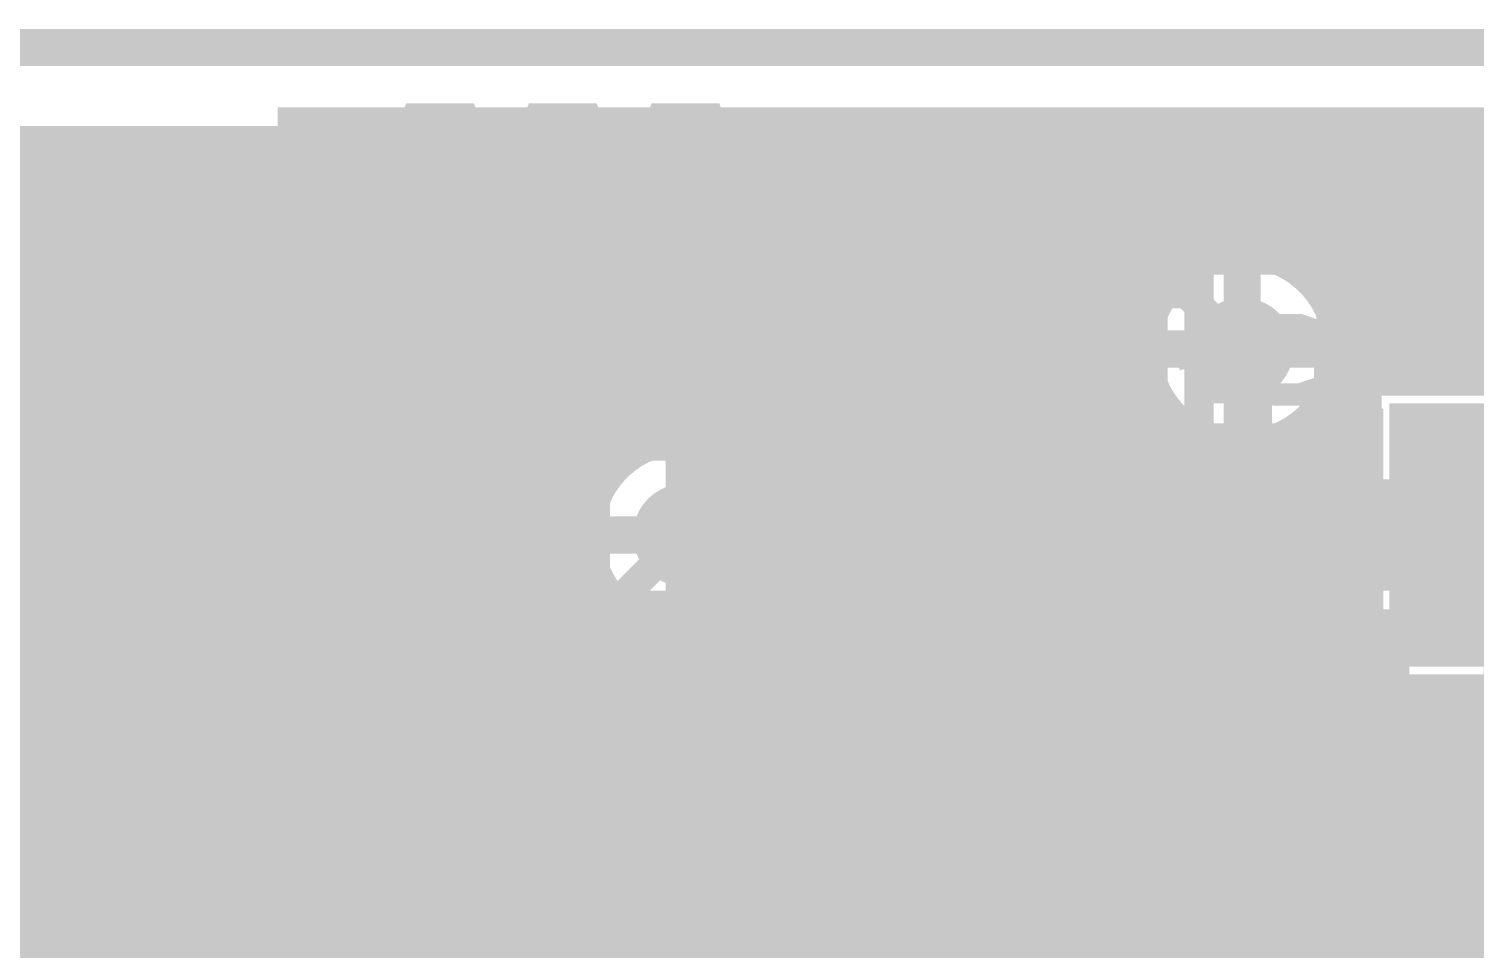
# Model space of a CAD drawing. Extents: x -7 to 100, y -42 to 30.
# Drawn here: x 65.37 to 75.25, y 23.84 to 30.13 of the extents above; entities that cross this region are included whole.
import ezdxf

# ---------------------------------------------------------------- set-up
doc = ezdxf.new("R2010")
doc.units = 0
doc.header["$MEASUREMENT"] = 0
doc.layers.get('0').update_dxf_attribs({"linetype": 'CONTINUOUS'})
for name, color, linetype in [('22-315-0_BOT', 7, 'CONTINUOUS'), ('22-315-0_DRD', 7, 'CONTINUOUS'), ('22-315-0_GND', 6, 'CONTINUOUS'), ('22-315-0_IN1', 4, 'CONTINUOUS'), ('22-315-0_SMB', 3, 'CONTINUOUS'), ('22-315-0_SMT', 5, 'CONTINUOUS'), ('22-315-0_SPB', 10, 'CONTINUOUS'), ('22-315-0_SPT', 14, 'CONTINUOUS'), ('22-315-0_SSB', 9, 'CONTINUOUS'), ('22-315-0_SST', 12, 'CONTINUOUS'), ('22-315-0_TOP', 11, 'CONTINUOUS'), ('THRUHOLE_TAP', 15, 'CONTINUOUS')]:
    doc.layers.add(name, color=color, linetype=linetype)

# ---------------------------------------------------------------- blocks, each defined once
blk = doc.blocks.new('RECTANGLE_2')
blk.add_solid([(0.63627, 0.51308), (0.63627, -0.51308), (-0.63627, 0.51308), (-0.63627, -0.51308)])
blk = doc.blocks.new('RECTANGLE_8')
blk.add_solid([(0.4826, 0.4064), (0.4826, -0.4064), (-0.4826, 0.4064), (-0.4826, -0.4064)])
blk = doc.blocks.new('SQUARE_21')
blk.add_solid([(0.7493, 0.7493), (0.7493, -0.7493), (-0.7493, 0.7493), (-0.7493, -0.7493)])
blk = doc.blocks.new('ROUND_56')
at = {"const_width": 0.35052}
blk.add_lwpolyline([(-0.17526, 0, 1), (0.17526, 0, 1)], format="xyb", close=True, dxfattribs=at)
blk = doc.blocks.new('ROUND_62')
at = {"const_width": 0.35052}
blk.add_lwpolyline([(-0.17526, 0, 1), (0.17526, 0, 1)], format="xyb", close=True, dxfattribs=at)
blk = doc.blocks.new('ROUND_65')
at = {"const_width": 0.35052}
blk.add_lwpolyline([(-0.17526, 0, 1), (0.17526, 0, 1)], format="xyb", close=True, dxfattribs=at)
blk = doc.blocks.new('SQUARE_71')
blk.add_solid([(0.89916, 0.89916), (0.89916, -0.89916), (-0.89916, 0.89916), (-0.89916, -0.89916)])
blk = doc.blocks.new('ROUND_81')
at = {"const_width": 0.0635}
blk.add_lwpolyline([(-0.03175, 0, 1), (0.03175, 0, 1)], format="xyb", close=True, dxfattribs=at)
blk = doc.blocks.new('RECTANGLE_7')
blk.add_solid([(1.14935, 1.12522), (1.14935, -1.12522), (-1.14935, 1.12522), (-1.14935, -1.12522)])
blk = doc.blocks.new('SQUARE_15')
blk.add_solid([(0.59944, 0.59944), (0.59944, -0.59944), (-0.59944, 0.59944), (-0.59944, -0.59944)])
blk = doc.blocks.new('SQUARE_82')
blk.add_solid([(0.54991, 0.54991), (0.54991, -0.54991), (-0.54991, 0.54991), (-0.54991, -0.54991)])
blk = doc.blocks.new('ROUND_83')
at = {"const_width": 0.10033}
blk.add_lwpolyline([(-0.050164, 0, 1), (0.050164, 0, 1)], format="xyb", close=True, dxfattribs=at)
blk = doc.blocks.new('ROUND_84')
at = {"const_width": 0.50038}
blk.add_lwpolyline([(-0.25019, 0, 1), (0.25019, 0, 1)], format="xyb", close=True, dxfattribs=at)

msp = doc.modelspace()

# ---------------------------------------------------------------- linework, layer by layer
at = {"layer": '22-315-0_BOT', "const_width": 0.254}
for points in [[(67.21602, 29.37002, 0.1074337), (67.07097, 29.46327)], [(67.21602, 29.37002, 0.1074337), (67.07097, 29.46327)], [(71.882, 29.1084, 0.1989133), (71.59463, 28.98937)], [(71.882, 29.1084, 0.1989133), (71.59463, 28.98937)], [(73.08088, 28.2956, 0.1385453), (72.98042, 27.94)], [(72.97928, 27.94, 0.4142136), (73.66, 27.25928)], [(73.66, 27.25928, 0.2364624), (74.20519, 27.53238)], [(69.85, 27.35072, 0.4142136), (69.16928, 26.67)], [(69.94652, 27.3431, 0.0356214), (69.85, 27.34998)], [(70.53072, 26.67, 0.0356212), (70.52383, 26.76662)], [(69.16928, 26.67, 0.2279914), (69.42507, 26.1382)], [(70.14718, 26.05786, 0.2872394), (70.53072, 26.67)], [(69.42582, 26.13914, 0.076253), (69.256, 26.02192)], [(70.40118, 25.5778, 0.2084091), (70.14753, 26.0583)], [(69.723, 24.84628, 0.2643031), (70.30783, 25.17864)], [(69.25564, 25.0317, 0.1913822), (69.723, 24.84601)], [(74.1172, 24.8285, 0.1801785), (73.71012, 24.67688)], [(74.1172, 24.8285, 0.1801785), (73.71012, 24.67688)], [(68.199, 24.2824, 0.0235208), (68.16083, 24.2806)], [(68.199, 24.2824, 0.0235208), (68.16083, 24.2806)]]:
    msp.add_lwpolyline(points, format="xyb", dxfattribs=at)
at = {"layer": '22-315-0_BOT'}
for points, const_width in [([(87.9094, 29.464), (67.07124, 29.464)], 0.254), ([(87.9094, 29.4132), (67.16522, 29.4132)], 0.254), ([(67.183, 29.464), (67.183, 29.4005)], 0.254), ([(67.4116, 29.464), (67.4116, 29.17444)], 0.254), ([(67.6402, 29.464), (67.6402, 28.94584)], 0.254), ([(67.8688, 29.464), (67.8688, 28.7528)], 0.254), ([(68.0974, 29.464), (68.0974, 28.7528)], 0.254), ([(68.326, 29.464), (68.326, 28.7528)], 0.254), ([(68.5546, 29.464), (68.5546, 28.7528)], 0.254), ([(68.7832, 29.464), (68.7832, 26.0223)], 0.254), ([(69.0118, 29.464), (69.0118, 26.0223)], 0.254), ([(69.2404, 29.464), (69.2404, 26.96972)], 0.254), ([(69.469, 29.464), (69.469, 27.23388)], 0.254), ([(69.6976, 29.464), (69.6976, 27.33294)], 0.254), ([(69.9262, 29.464), (69.9262, 27.34564)], 0.254), ([(70.1548, 29.464), (70.1548, 27.54884)], 0.254), ([(70.3834, 29.464), (70.3834, 27.77744)], 0.254), ([(70.612, 29.464), (70.612, 28.00604)], 0.254), ([(70.8406, 29.464), (70.8406, 28.23464)], 0.254), ([(71.0692, 29.464), (71.0692, 28.46324)], 0.254), ([(71.2978, 29.464), (71.2978, 28.69184)], 0.254), ([(71.5264, 29.464), (71.5264, 28.92044)], 0.254), ([(71.755, 29.464), (71.755, 29.08808)], 0.254), ([(71.9836, 29.464), (71.9836, 29.1084)], 0.254), ([(72.2122, 29.464), (72.2122, 29.1084)], 0.254), ([(72.4408, 29.464), (72.4408, 29.1084)], 0.254), ([(72.6694, 29.464), (72.6694, 29.1084)], 0.254), ([(72.898, 29.464), (72.898, 29.1084)], 0.254), ([(73.1266, 29.464), (73.1266, 29.1084)], 0.254), ([(73.3552, 29.464), (73.3552, 29.1084)], 0.254), ([(73.5838, 29.464), (73.5838, 29.1084)], 0.254), ([(73.8124, 29.464), (73.8124, 29.1084)], 0.254), ([(74.041, 29.464), (74.041, 29.1084)], 0.254), ([(74.2696, 29.464), (74.2696, 29.1084)], 0.254), ([(74.4982, 29.464), (74.4982, 29.1084)], 0.254), ([(74.7268, 29.464), (74.7268, 29.1084)], 0.254), ([(74.9554, 29.464), (74.9554, 29.1084)], 0.254), ([(75.184, 29.464), (75.184, 29.1084)], 0.254), ([(67.2211, 29.36494), (67.83324, 28.7528)], 0.254), ([(87.9094, 29.1846), (67.40144, 29.1846)], 0.254), ([(67.945, 28.0162), (67.945, 28.067), (66.929, 29.083), (61.976, 29.083), (60.96, 28.067), (60.96, 28.0162)], 0.2032), ([(79.883, 29.1084), (71.882, 29.1084)], 0.254), ([(71.56196, 28.956), (67.63004, 28.956)], 0.254), ([(71.59498, 28.98902), (69.94652, 27.3431)], 0.254), ([(68.7578, 28.7528), (67.83324, 28.7528)], 0.254), ([(68.7578, 28.7528), (68.7578, 27.3304)], 0.254), ([(71.33336, 28.7274), (68.7578, 28.7274)], 0.254), ([(69.85, 26.67), (71.882, 28.702), (79.883, 28.702), (82.042, 26.543), (85.217, 26.543), (86.487, 25.273), (88.9, 25.273), (93.472, 20.701), (93.472, 8.128), (91.059, 5.715), (89.408, 5.715), (88.519, 6.604), (88.519, 6.858)], 0.2032), ([(66.8401, 28.59786), (66.8401, 27.3304)], 0.254), ([(66.8401, 28.59786), (67.1322, 28.30576)], 0.254), ([(66.93916, 28.4988), (66.8401, 28.4988)], 0.254), ([(66.9544, 28.48356), (66.9544, 25.98928)], 0.254), ([(71.10476, 28.4988), (68.7578, 28.4988)], 0.254), ([(67.1322, 28.2702), (66.8401, 28.2702)], 0.254), ([(67.1322, 28.30576), (67.1322, 27.3304)], 0.254), ([(70.87616, 28.2702), (68.7578, 28.2702)], 0.254), ([(72.04964, 28.2956), (70.5231, 26.76652)], 0.254), ([(71.9836, 28.22956), (71.9836, 22.27072)], 0.254), ([(73.06564, 28.2702), (72.02424, 28.2702)], 0.254), ([(73.08088, 28.2956), (72.04964, 28.2956)], 0.254), ([(72.2122, 28.2956), (72.2122, 25.5778)], 0.254), ([(72.4408, 28.2956), (72.4408, 25.5778)], 0.254), ([(72.6694, 28.2956), (72.6694, 25.5778)], 0.254), ([(72.898, 28.2956), (72.898, 25.5778)], 0.254), ([(69.723, 25.527), (68.707, 25.527), (67.31, 24.13), (64.135, 24.13), (64.135, 27.94), (65.9511, 27.94), (66.0273, 28.0162), (65.9511, 27.94), (64.135, 27.94), (64.135, 24.13), (61.087, 24.13), (60.198, 25.019), (57.785, 25.019), (57.531, 25.273), (53.848, 25.273), (53.34, 24.765), (53.34, 24.2062)], 0.381), ([(64.135, 27.94), (65.9511, 27.94), (66.0273, 28.0162)], 0.381), ([(67.1322, 28.0416), (66.8401, 28.0416)], 0.254), ([(70.64756, 28.0416), (68.7578, 28.0416)], 0.254), ([(72.9869, 28.0416), (71.79564, 28.0416)], 0.254), ([(71.755, 28.00096), (71.755, 25.5778)], 0.254), ([(69.088, 27.94), (69.088, 27.305), (68.3768, 26.5938), (67.945, 26.5938)], 0.2032), ([(84.963, 25.781), (82.042, 25.781), (79.883, 27.94), (73.66, 27.94)], 0.2032), ([(67.1322, 27.813), (66.8401, 27.813)], 0.254), ([(70.41896, 27.813), (68.7578, 27.813)], 0.254), ([(71.5264, 27.77236), (71.5264, 25.5778)], 0.254), ([(72.99198, 27.813), (71.56704, 27.813)], 0.254), ([(67.1322, 27.5844), (66.8401, 27.5844)], 0.254), ([(70.19036, 27.5844), (68.7578, 27.5844)], 0.254), ([(71.2978, 27.54376), (71.2978, 25.5778)], 0.254), ([(73.08088, 27.5844), (71.33844, 27.5844)], 0.254), ([(74.4855, 27.5336), (74.20356, 27.5336)], 0.254), ([(74.2696, 27.5336), (74.2696, 24.9428)], 0.254), ([(74.4855, 27.5336), (74.4855, 25.5905)], 0.254), ([(74.4982, 27.5336), (74.4982, 24.9428)], 0.254), ([(73.1266, 27.51836), (73.1266, 25.5778)], 0.254), ([(67.1322, 27.3558), (66.8401, 27.3558)], 0.254), ([(69.96176, 27.3558), (68.7578, 27.3558)], 0.254), ([(73.31202, 27.3558), (71.10984, 27.3558)], 0.254), ([(74.4855, 27.3558), (74.00798, 27.3558)], 0.254), ([(74.041, 27.37612), (74.041, 24.82342)], 0.254), ([(66.8401, 27.3304), (66.8401, 27.2796)], 0.254), ([(66.8401, 27.2796), (66.8401, 25.98928)], 0.254), ([(67.1322, 27.3304), (67.1322, 27.2796)], 0.254), ([(67.1322, 27.2796), (67.1322, 25.8572)], 0.254), ([(68.7578, 27.3304), (68.7578, 27.2796)], 0.254), ([(68.7578, 27.2796), (68.7578, 26.0223)], 0.254), ([(71.0692, 27.31516), (71.0692, 25.5778)], 0.254), ([(73.3552, 27.33294), (73.3552, 25.5778)], 0.254), ([(73.5838, 27.26436), (73.5838, 25.5778)], 0.254), ([(73.8124, 27.27706), (73.8124, 24.74722)], 0.254), ([(67.1322, 27.1272), (66.8401, 27.1272)], 0.254), ([(69.34708, 27.1272), (68.7578, 27.1272)], 0.254), ([(70.8406, 27.08656), (70.8406, 25.5778)], 0.254), ([(74.4855, 27.1272), (70.88124, 27.1272)], 0.254), ([(67.1322, 26.8986), (66.8401, 26.8986)], 0.254), ([(69.20992, 26.8986), (68.7578, 26.8986)], 0.254), ([(70.612, 26.85796), (70.612, 25.5778)], 0.254), ([(74.4855, 26.8986), (70.65264, 26.8986)], 0.254), ([(74.93, 24.2062), (75.692, 24.9682), (75.692, 26.543), (75.565, 26.67)], 0.762), ([(67.1322, 26.67), (66.8401, 26.67)], 0.254), ([(69.16928, 26.67), (68.7578, 26.67)], 0.254), ([(74.4855, 26.67), (70.53072, 26.67)], 0.254), ([(65.2145, 26.5938), (66.0273, 26.5938)], 0.254), ([(66.8401, 26.5938), (66.0273, 26.5938)], 0.254), ([(67.945, 26.5938), (66.0273, 26.5938)], 0.2032), ([(66.0273, 26.5938), (66.04, 26.5811), (66.04, 25.146)], 0.2032), ([(67.1322, 26.5938), (67.945, 26.5938)], 0.254), ([(67.945, 25.8572), (67.945, 26.5938)], 0.254), ([(68.7578, 26.5938), (67.945, 26.5938)], 0.254), ([(67.1322, 26.4414), (66.8401, 26.4414)], 0.254), ([(69.20992, 26.4414), (68.7578, 26.4414)], 0.254), ([(69.2404, 26.36774), (69.2404, 26.0223)], 0.254), ([(74.4855, 26.4414), (70.49008, 26.4414)], 0.254), ([(67.1322, 26.2128), (66.8401, 26.2128)], 0.254), ([(69.34708, 26.2128), (68.7578, 26.2128)], 0.254), ([(74.4855, 26.2128), (70.35292, 26.2128)], 0.254), ([(70.3834, 26.24836), (70.3834, 25.68702)], 0.254), ([(67.00774, 25.98928), (66.8401, 25.98928)], 0.254), ([(67.00774, 25.98928), (67.00774, 24.6253)], 0.254), ([(67.1322, 25.9842), (67.00774, 25.9842)], 0.254), ([(69.25564, 26.0223), (68.7578, 26.0223)], 0.254), ([(74.4855, 25.9842), (70.22592, 25.9842)], 0.254), ([(68.33616, 25.8572), (67.10426, 24.6253)], 0.254), ([(68.33616, 25.8572), (67.1322, 25.8572)], 0.254), ([(67.183, 25.8572), (67.183, 24.70404)], 0.254), ([(67.4116, 25.8572), (67.4116, 24.93264)], 0.254), ([(67.6402, 25.8572), (67.6402, 25.16124)], 0.254), ([(67.8688, 25.8572), (67.8688, 25.38984)], 0.254), ([(68.0974, 25.8572), (68.0974, 25.61844)], 0.254), ([(68.23456, 25.7556), (67.00774, 25.7556)], 0.254), ([(74.4855, 25.7556), (70.36308, 25.7556)], 0.254), ([(71.9328, 25.5778), (70.40118, 25.5778)], 0.254), ([(71.12, 25.5778), (71.12, 24.8412)], 0.254), ([(71.9328, 25.5778), (71.9328, 24.1554)], 0.254), ([(73.7108, 25.5778), (72.0852, 25.5778)], 0.254), ([(72.0852, 25.5778), (72.0852, 24.1554)], 0.254), ([(72.898, 25.5778), (72.898, 24.8412)], 0.254), ([(73.7108, 25.5778), (73.7108, 24.6761)], 0.254), ([(75.0062, 25.5905), (74.4855, 25.5905)], 0.254), ([(74.7268, 25.5905), (74.7268, 24.97328)], 0.254), ([(74.9554, 25.5905), (74.9554, 25.20188)], 0.254), ([(75.0062, 25.5905), (75.0062, 25.25268)], 0.254), ([(68.00596, 25.527), (67.00774, 25.527)], 0.254), ([(72.0852, 25.527), (71.9328, 25.527)], 0.254), ([(75.0062, 25.527), (73.7108, 25.527)], 0.254), ([(72.898, 24.8412), (73.4822, 24.8412), (74.041, 25.4)], 0.2032), ([(67.77736, 25.2984), (67.00774, 25.2984)], 0.254), ([(72.0852, 25.2984), (71.9328, 25.2984)], 0.254), ([(75.0062, 25.2984), (73.7108, 25.2984)], 0.254), ([(70.3072, 25.17902), (70.3072, 24.2824)], 0.254), ([(75.0062, 25.25268), (74.69632, 24.9428)], 0.254), ([(65.07226, 25.146), (66.04, 25.146)], 0.254), ([(66.04, 25.146), (65.913, 25.146)], 0.2032), ([(67.00774, 25.146), (66.04, 25.146)], 0.254), ([(67.54876, 25.0698), (67.00774, 25.0698)], 0.254), ([(70.3072, 25.0698), (70.22592, 25.0698)], 0.254), ([(72.0852, 25.0698), (71.9328, 25.0698)], 0.254), ([(74.82332, 25.0698), (73.7108, 25.0698)], 0.254), ([(68.91274, 25.0317), (68.1609, 24.27986)], 0.254), ([(69.25564, 25.0317), (68.91274, 25.0317)], 0.254), ([(69.0118, 25.0317), (69.0118, 24.2824)], 0.254), ([(69.2404, 25.0317), (69.2404, 24.2824)], 0.254), ([(70.1548, 25.00122), (70.1548, 24.2824)], 0.254), ([(68.7832, 24.90216), (68.7832, 24.2824)], 0.254), ([(69.469, 24.89708), (69.469, 24.2824)], 0.254), ([(69.9262, 24.87676), (69.9262, 24.2824)], 0.254), ([(74.69632, 24.9428), (74.1172, 24.9428)], 0.254), ([(74.1172, 24.9428), (74.1172, 24.8285)], 0.254), ([(67.32016, 24.8412), (67.00774, 24.8412)], 0.254), ([(70.3072, 24.8412), (68.72224, 24.8412)], 0.254), ([(69.6976, 24.84628), (69.6976, 24.2824)], 0.254), ([(70.3072, 24.8412), (71.12, 24.8412)], 0.254), ([(71.9328, 24.8412), (71.12, 24.8412)], 0.254), ([(72.898, 24.8412), (71.12, 24.8412)], 0.2032), ([(72.0852, 24.8412), (71.9328, 24.8412)], 0.254), ([(72.0852, 24.8412), (72.898, 24.8412)], 0.254), ([(73.7108, 24.8412), (72.898, 24.8412)], 0.254), ([(74.1172, 24.8412), (73.7108, 24.8412)], 0.254), ([(68.5546, 24.67356), (68.5546, 24.2824)], 0.254), ([(67.10426, 24.6253), (67.00774, 24.6253)], 0.254), ([(70.3072, 24.6126), (68.49364, 24.6126)], 0.254), ([(72.0852, 24.6126), (71.9328, 24.6126)], 0.254), ([(70.3072, 24.384), (68.26504, 24.384)], 0.254), ([(68.326, 24.44496), (68.326, 24.2824)], 0.254), ([(72.0852, 24.384), (71.9328, 24.384)], 0.254), ([(72.898, 23.4188), (73.3298, 23.4188), (74.1172, 24.2062), (74.93, 24.2062)], 0.635), ([(70.3072, 24.2824), (68.199, 24.2824)], 0.254), ([(71.9328, 24.1554), (71.9328, 24.1046)], 0.254), ([(72.0852, 24.1554), (71.9328, 24.1554)], 0.254), ([(71.9328, 24.1046), (71.9328, 22.6822)], 0.254), ([(72.0852, 24.1554), (72.0852, 24.1046)], 0.254), ([(72.0852, 24.1046), (72.0852, 22.6822)], 0.254), ([(72.0852, 23.9268), (71.9328, 23.9268)], 0.254), ([(66.04, 23.114), (67.437, 23.114), (68.199, 23.876), (70.6628, 23.876), (71.12, 23.4188)], 0.2032)]:
    msp.add_lwpolyline(points, dxfattribs=dict(at, const_width=const_width))
at = {"layer": '22-315-0_DRD', "const_width": 0.254}
for points in [[(0, 0), (-7.00024, 0), (-7.00024, 29.99994), (99.9998, 29.99994), (99.9998, 0), (0, 0)], [(68.453, 28.575), (68.453, 27.305)], [(69.723, 28.575), (68.453, 28.575)], [(68.453, 28.575), (68.453, 27.305)], [(69.723, 28.575), (68.453, 28.575)], [(69.088, 28.575), (69.088, 27.305)], [(69.088, 28.575), (69.088, 27.305)], [(69.723, 27.305), (69.723, 28.575)], [(69.723, 27.305), (69.723, 28.575)], [(73.025, 28.575), (73.025, 27.305)], [(74.295, 28.575), (73.025, 28.575)], [(73.66, 28.575), (73.66, 27.305)], [(74.295, 27.305), (74.295, 28.575)], [(69.723, 27.94), (68.453, 27.94)], [(69.723, 27.94), (68.453, 27.94)], [(74.295, 27.94), (73.025, 27.94)], [(68.453, 27.305), (69.723, 27.305)], [(68.453, 27.305), (69.723, 27.305)], [(69.215, 27.305), (69.215, 26.035)], [(70.485, 27.305), (69.215, 27.305)], [(69.85, 27.305), (69.85, 26.035)], [(70.485, 26.035), (70.485, 27.305)], [(73.025, 27.305), (74.295, 27.305)], [(70.485, 26.67), (69.215, 26.67)], [(76.2, 26.67), (74.93, 26.67)], [(69.088, 26.162), (69.088, 24.892)], [(70.358, 26.162), (69.088, 26.162)], [(69.723, 26.162), (69.723, 24.892)], [(70.358, 24.892), (70.358, 26.162)], [(69.215, 26.035), (70.485, 26.035)], [(73.406, 26.035), (73.406, 24.765)], [(74.676, 26.035), (73.406, 26.035)], [(74.041, 26.035), (74.041, 24.765)], [(74.676, 24.765), (74.676, 26.035)], [(70.358, 25.527), (69.088, 25.527)], [(74.676, 25.4), (73.406, 25.4)], [(69.088, 24.892), (70.358, 24.892)], [(73.406, 24.765), (74.676, 24.765)]]:
    msp.add_lwpolyline(points, dxfattribs=at)
at = {"layer": '22-315-0_GND', "const_width": 0.254}
msp.add_lwpolyline([(0, 0), (-7.00024, 0), (-7.00024, 29.99994), (99.9998, 29.99994), (99.9998, 0), (0, 0)], dxfattribs=at)
at = {"layer": '22-315-0_IN1', "const_width": 0.254}
for points in [[(99.441, 29.337), (29.1338, 29.337)], [(99.441, 29.3116), (29.1338, 29.3116)], [(65.4304, 29.337), (65.4304, 6.86816)], [(65.659, 29.337), (65.659, 6.70306)], [(65.8876, 29.337), (65.8876, 6.43636)], [(66.1162, 29.337), (66.1162, 0.508)], [(66.3448, 29.337), (66.3448, 0.508)], [(66.5734, 29.337), (66.5734, 10.5283)], [(66.802, 29.337), (66.802, 10.74674)], [(67.0306, 29.337), (67.0306, 10.83056)], [(67.2592, 29.337), (67.2592, 10.83056)], [(67.4878, 29.337), (67.4878, 10.74674)], [(67.7164, 29.337), (67.7164, 10.5283)], [(67.945, 29.337), (67.945, 10.4013)], [(68.1736, 29.337), (68.1736, 10.70356)], [(68.4022, 29.337), (68.4022, 10.81532)], [(68.6308, 29.337), (68.6308, 28.44292)], [(68.8594, 29.337), (68.8594, 28.58008)], [(69.088, 29.337), (69.088, 28.62072)], [(69.3166, 29.337), (69.3166, 28.58008)], [(69.5452, 29.337), (69.5452, 28.44292)], [(69.7738, 29.337), (69.7738, 27.34564)], [(70.0024, 29.337), (70.0024, 27.33294)], [(70.231, 29.337), (70.231, 27.23388)], [(70.4596, 29.337), (70.4596, 26.96972)], [(70.6882, 29.337), (70.6882, 4.73964)], [(70.9168, 29.337), (70.9168, 22.47392)], [(71.1454, 29.337), (71.1454, 22.61108)], [(71.374, 29.337), (71.374, 22.65172)], [(71.6026, 29.337), (71.6026, 22.61108)], [(71.8312, 29.337), (71.8312, 22.47392)], [(72.0598, 29.337), (72.0598, 14.2367)], [(72.2884, 29.337), (72.2884, 14.26718)], [(72.517, 29.337), (72.517, 14.21892)], [(72.7456, 29.337), (72.7456, 14.06652)], [(72.9742, 29.337), (72.9742, 0.508)], [(73.2028, 29.337), (73.2028, 28.44292)], [(73.4314, 29.337), (73.4314, 28.58008)], [(73.66, 29.337), (73.66, 28.62072)], [(73.8886, 29.337), (73.8886, 28.58008)], [(74.1172, 29.337), (74.1172, 28.44292)], [(74.3458, 29.337), (74.3458, 26.00706)], [(74.5744, 29.337), (74.5744, 27.7495)], [(74.803, 29.337), (74.803, 27.7495)], [(75.0316, 29.337), (75.0316, 27.7495)], [(75.2602, 29.337), (75.2602, 27.7495)], [(99.441, 29.083), (29.1338, 29.083)], [(99.441, 28.8544), (29.1338, 28.8544)], [(99.441, 28.6258), (29.1338, 28.6258)], [(68.58508, 28.3972), (49.3903, 28.3972)], [(73.15708, 28.3972), (69.59092, 28.3972)], [(99.441, 28.3972), (74.16292, 28.3972)], [(68.44792, 28.1686), (54.90718, 28.1686)], [(73.01992, 28.1686), (69.72808, 28.1686)], [(99.441, 28.1686), (74.30008, 28.1686)], [(68.40728, 27.94), (55.9943, 27.94)], [(72.97928, 27.94), (69.76872, 27.94)], [(95.25, 27.94), (74.34072, 27.94)], [(76.6445, 27.7495), (74.4855, 27.7495)], [(74.4855, 27.7495), (74.4855, 25.91308)], [(68.44792, 27.7114), (56.29656, 27.7114)], [(73.01992, 27.7114), (69.72808, 27.7114)], [(74.4855, 27.7114), (74.30008, 27.7114)], [(68.58508, 27.4828), (56.40832, 27.4828)], [(68.6308, 27.43708), (68.6308, 10.83818)], [(69.5452, 27.43708), (69.5452, 27.27706)], [(73.15708, 27.4828), (69.59092, 27.4828)], [(73.2028, 27.43708), (73.2028, 11.29792)], [(74.1172, 27.43708), (74.1172, 26.07564)], [(74.4855, 27.4828), (74.16292, 27.4828)], [(69.50202, 27.2542), (56.43118, 27.2542)], [(68.8594, 27.29992), (68.8594, 16.86052)], [(69.088, 27.25928), (69.088, 17.01292)], [(69.3166, 27.29992), (69.3166, 27.09164)], [(74.4855, 27.2542), (70.19798, 27.2542)], [(73.4314, 27.29992), (73.4314, 25.69972)], [(73.66, 27.25928), (73.66, 25.96388)], [(73.8886, 27.29992), (73.8886, 26.06294)], [(69.27088, 27.0256), (56.37276, 27.0256)], [(74.4855, 27.0256), (70.42912, 27.0256)], [(69.18198, 26.797), (56.20512, 26.797)], [(74.4855, 26.797), (70.51802, 26.797)], [(69.1769, 26.5684), (55.04942, 26.5684)], [(74.4855, 26.5684), (70.52056, 26.5684)], [(70.4596, 26.36774), (70.4596, 17.44472)], [(69.25564, 26.3398), (58.55208, 26.3398)], [(74.4855, 26.3398), (70.44436, 26.3398)], [(69.3166, 26.24836), (69.3166, 17.56664)], [(69.46138, 26.1112), (58.76036, 26.1112)], [(69.5452, 26.06294), (69.5452, 17.75206)], [(70.231, 26.10612), (70.231, 17.70888)], [(74.4855, 26.1112), (70.23608, 26.1112)], [(69.7738, 25.99436), (69.7738, 17.82064)], [(70.0024, 26.00706), (70.0024, 17.80794)], [(73.56094, 25.8826), (61.56452, 25.8826)], [(73.41108, 25.654), (62.80912, 25.654)], [(76.6445, 25.5905), (74.69378, 25.5905)], [(74.803, 25.5905), (74.803, 14.01572)], [(75.0316, 25.5905), (75.0316, 17.69364)], [(75.2602, 25.5905), (75.2602, 17.87906)], [(73.36028, 25.4254), (62.97676, 25.4254)], [(84.38388, 25.4254), (74.71918, 25.4254)], [(73.39076, 25.1968), (63.03518, 25.1968)], [(84.61502, 25.1968), (74.6887, 25.1968)], [(73.4314, 25.09774), (73.4314, 11.43508)], [(73.51522, 24.9682), (63.01232, 24.9682)], [(90.48242, 24.9682), (74.56678, 24.9682)], [(74.5744, 24.97836), (74.5744, 13.97508)], [(73.66, 24.83612), (73.66, 11.47572)], [(74.3458, 24.79294), (74.3458, 13.83792)], [(73.87844, 24.7396), (62.90056, 24.7396)], [(73.8886, 24.73706), (73.8886, 11.43508)], [(74.1172, 24.72436), (74.1172, 11.29792)], [(76.27874, 24.7396), (74.20102, 24.7396)], [(76.01712, 24.511), (62.5983, 24.511)], [(75.91806, 24.2824), (60.49518, 24.2824)], [(75.90536, 24.0538), (60.4647, 24.0538)], [(75.97394, 23.8252), (60.34278, 23.8252)]]:
    msp.add_lwpolyline(points, dxfattribs=at)
for points in [[(69.088, 28.62072, 0.4142136), (68.40728, 27.94)], [(69.76872, 27.94, 0.4142136), (69.088, 28.62072)], [(73.66, 28.62072, 0.4142136), (72.97928, 27.94)], [(74.34072, 27.94, 0.4142136), (73.66, 28.62072)], [(68.40728, 27.94, 0.4142136), (69.088, 27.25928)], [(69.088, 27.25928, 0.4142136), (69.76872, 27.94)], [(72.97928, 27.94, 0.4142136), (73.66, 27.25928)], [(73.66, 27.25928, 0.4142136), (74.34072, 27.94)], [(69.85, 27.35072, 0.4142136), (69.16928, 26.67)], [(70.53072, 26.67, 0.4142136), (69.85, 27.35072)], [(69.16928, 26.67, 0.4142136), (69.85, 25.98928)], [(69.85, 25.98928, 0.4142136), (70.53072, 26.67)], [(74.041, 26.08072, 0.4142136), (73.36028, 25.4)], [(74.4855, 25.91308, 0.180395), (74.041, 26.07884)], [(74.72172, 25.4, 0.071105), (74.69446, 25.5907)], [(73.36028, 25.4, 0.4142136), (74.041, 24.71928)], [(74.041, 24.71928, 0.4142136), (74.72172, 25.4)]]:
    msp.add_lwpolyline(points, format="xyb", dxfattribs=at)
at = {"layer": '22-315-0_SSB', "const_width": 0.1524}
for points in [[(66.8528, 28.7655), (66.8528, 25.8445), (65.2145, 25.8445), (65.2145, 28.7655), (66.8528, 28.7655)], [(68.7705, 28.7655), (68.7705, 25.8445), (67.1322, 25.8445), (67.1322, 28.7655), (68.7705, 28.7655)], [(70.7644, 28.07208), (70.93458, 28.1305), (71.10476, 28.1305), (71.2724, 28.07208), (71.2724, 27.71648), (71.10476, 27.65806), (70.93458, 27.65806), (70.7644, 27.71648), (70.7644, 28.07208), (70.59676, 28.1305), (70.42658, 28.1305), (70.2564, 28.07208), (70.2564, 27.71648), (70.42658, 27.65806), (70.59676, 27.65806), (70.7644, 27.71648)], [(72.32142, 28.04414), (72.32142, 27.68854), (72.48906, 27.63012), (72.65924, 27.63012), (72.82942, 27.68854), (72.82942, 28.04414), (72.65924, 28.10256), (72.48906, 28.10256), (71.81342, 27.86634)], [(73.71842, 28.04414), (73.71842, 27.68854), (73.88606, 27.63012), (74.05624, 27.63012), (74.22642, 27.68854), (74.22642, 28.04414), (74.05624, 28.10256), (73.88606, 28.10256), (73.21042, 27.86634)], [(70.42658, 26.81986), (70.2564, 26.9367), (70.2564, 27.17546), (70.42658, 27.2923), (70.59676, 27.2923), (70.93458, 27.05608), (71.2724, 27.2923), (71.2724, 26.81986)], [(71.81342, 27.26436), (71.81342, 26.79192), (72.48906, 27.26436), (72.65924, 27.26436), (72.82942, 27.20594), (72.82942, 26.85034), (72.65924, 26.79192)], [(73.21042, 27.26436), (73.21042, 26.79192), (73.88606, 27.26436), (74.05624, 27.26436), (74.22642, 27.20594), (74.22642, 26.85034), (74.05624, 26.79192)], [(70.42658, 26.4541), (70.2564, 26.39568), (70.2564, 26.04008), (70.42658, 25.98166), (71.10476, 25.98166), (71.2724, 26.04008), (71.2724, 26.39568), (71.10476, 26.4541)], [(71.98106, 26.42616), (71.81342, 26.36774), (71.81342, 26.01214), (71.98106, 25.95372), (72.65924, 25.95372), (72.82942, 26.01214), (72.82942, 26.36774), (72.65924, 26.42616)], [(73.71842, 26.24836), (73.21042, 26.42616)], [(73.71842, 25.95372), (73.71842, 26.30932), (73.88606, 26.42616), (74.05624, 26.42616), (74.22642, 26.30932), (74.22642, 25.95372), (73.21042, 25.95372)], [(65.151, 22.352), (65.151, 25.908), (66.929, 25.908), (66.929, 22.352), (65.151, 22.352)], [(70.2945, 22.6695), (70.2945, 25.5905), (71.9328, 25.5905), (71.9328, 22.6695), (70.2945, 22.6695)], [(73.7235, 25.5905), (73.7235, 22.6695), (72.0852, 22.6695), (72.0852, 25.5905), (73.7235, 25.5905)], [(67.53606, 24.96312), (67.36842, 25.02154), (67.36842, 25.37714), (67.53606, 25.43556), (67.87642, 25.43556), (68.04406, 25.31872), (68.04406, 24.96312), (68.38442, 24.96312), (68.38442, 25.43556)], [(75.7555, 24.9555), (75.7555, 22.0345), (74.1172, 22.0345), (74.1172, 24.9555), (75.7555, 24.9555)], [(67.53606, 24.12492), (67.36842, 24.24176), (67.36842, 24.48052), (67.53606, 24.59736), (67.70624, 24.59736), (68.04406, 24.36114), (68.38442, 24.59736), (68.38442, 24.12492)]]:
    msp.add_lwpolyline(points, dxfattribs=at)
at = {"layer": '22-315-0_SST'}
for points, const_width in [([(68.41998, 28.69692), (68.35902, 28.52674), (68.00342, 28.52674), (67.945, 28.69692), (67.945, 29.3751), (68.00342, 29.54274), (68.35902, 29.54274), (68.41998, 29.3751)], 0.1524), ([(69.25818, 28.52674), (68.7832, 28.52674), (69.25818, 29.20492), (69.25818, 29.3751), (69.19722, 29.54274), (68.84162, 29.54274), (68.7832, 29.3751)], 0.1524), ([(70.03542, 29.03474), (70.09638, 29.20492), (70.09638, 29.3751), (70.03542, 29.54274), (69.67982, 29.54274), (69.6214, 29.3751), (69.6214, 29.20492), (69.67982, 29.03474), (70.03542, 29.03474), (70.09638, 28.8671), (70.09638, 28.69692), (70.03542, 28.52674), (69.67982, 28.52674), (69.6214, 28.69692), (69.6214, 28.8671), (69.67982, 29.03474)], 0.1524), ([(79.16418, 28.66898), (79.16418, 25.0698), (73.36536, 25.0698), (73.36536, 28.66898), (79.16418, 28.66898)], 0.20066), ([(76.46416, 28.66898), (76.3651, 28.66898), (74.66584, 28.66898), (75.565, 27.86888)], 0.20066), ([(74.83348, 28.66898), (74.83348, 28.51912)], 0.20066), ([(75.01382, 28.66898), (75.01382, 28.3591)], 0.20066), ([(75.19162, 28.66898), (75.19162, 28.19908)], 0.20066), ([(76.36002, 28.57754), (74.76744, 28.57754)], 0.20066), ([(76.15682, 28.3972), (74.97064, 28.3972)], 0.20066), ([(72.76592, 28.2829), (72.66178, 28.2829)], 0.1524), ([(72.68972, 28.29306), (72.68972, 28.04668)], 0.1524), ([(72.21474, 27.97048), (72.21474, 28.2702), (66.21526, 28.2702), (66.21526, 27.97048)], 0.1524), ([(70.358, 28.2575), (70.0405, 28.2575), (70.0405, 25.0825)], 0.1524), ([(70.358, 28.20162), (70.0405, 28.20162)], 0.1524), ([(70.1421, 28.2575), (70.1421, 25.0825)], 0.1524), ([(70.27926, 28.2575), (70.27926, 25.0825)], 0.1524), ([(70.358, 28.2575), (70.358, 25.0825)], 0.1524), ([(72.82688, 28.22194), (72.82688, 28.11526)], 0.1524), ([(75.95616, 28.21686), (75.17384, 28.21686)], 0.20066), ([(72.83704, 28.14574), (72.59066, 28.14574)], 0.1524), ([(70.358, 28.06446), (70.0405, 28.06446)], 0.1524), ([(70.358, 27.9273), (70.0405, 27.9273)], 0.1524), ([(70.358, 27.79014), (70.0405, 27.79014)], 0.1524), ([(73.36536, 27.67076), (73.76414, 27.67076), (73.76414, 25.47112), (78.7654, 25.47112), (78.7654, 27.67076), (79.16418, 27.67076)], 0.20066), ([(70.358, 27.65298), (70.0405, 27.65298)], 0.1524), ([(70.358, 27.51582), (70.0405, 27.51582)], 0.1524), ([(70.358, 27.37866), (70.0405, 27.37866)], 0.1524), ([(70.358, 27.2415), (70.0405, 27.2415)], 0.1524), ([(70.358, 27.10434), (70.0405, 27.10434)], 0.1524), ([(70.358, 26.96718), (70.0405, 26.96718)], 0.1524), ([(70.358, 26.83002), (70.0405, 26.83002)], 0.1524), ([(70.358, 26.69286), (70.0405, 26.69286)], 0.1524), ([(70.358, 26.5557), (70.0405, 26.5557)], 0.1524), ([(70.358, 26.41854), (70.0405, 26.41854)], 0.1524), ([(70.358, 26.28138), (70.0405, 26.28138)], 0.1524), ([(70.358, 26.14422), (70.0405, 26.14422)], 0.1524), ([(70.358, 26.00706), (70.0405, 26.00706)], 0.1524), ([(70.358, 25.8699), (70.0405, 25.8699)], 0.1524), ([(70.358, 25.73274), (70.0405, 25.73274)], 0.1524), ([(70.358, 25.59558), (70.0405, 25.59558)], 0.1524), ([(70.358, 25.45842), (70.0405, 25.45842)], 0.1524), ([(72.21474, 25.36952), (72.21474, 25.0698), (66.21526, 25.0698), (66.21526, 25.36952)], 0.1524), ([(70.358, 25.32126), (70.0405, 25.32126)], 0.1524), ([(70.358, 25.1841), (70.0405, 25.1841)], 0.1524), ([(70.358, 25.0825), (70.0405, 25.0825)], 0.1524), ([(68.1355, 22.0345), (68.1355, 24.9555), (66.4972, 24.9555), (66.4972, 22.0345), (68.1355, 22.0345)], 0.1524), ([(68.75018, 23.7236), (68.75018, 20.7264), (69.0499, 20.7264), (69.0499, 20.0279), (70.6501, 20.0279), (70.6501, 20.7264), (70.94982, 20.7264), (70.94982, 23.7236), (70.6501, 23.7236), (70.6501, 24.4221), (69.0499, 24.4221), (69.0499, 23.7236), (68.75018, 23.7236)], 0.20066), ([(80.7466, 17.526), (80.7466, 24.384), (71.6534, 24.384), (71.6534, 17.526), (80.7466, 17.526)], 0.1524), ([(66.13906, 23.59406), (65.12306, 23.94966), (65.12306, 23.47468)], 0.1524)]:
    msp.add_lwpolyline(points, dxfattribs=dict(at, const_width=const_width))
at = {"layer": '22-315-0_SST', "const_width": 0.1524}
for points in [[(72.71512, 28.2956, 0.4142136), (72.58812, 28.1686)], [(72.83958, 28.1686, 0.4142136), (72.71512, 28.29306)], [(72.58812, 28.1686, 0.4142136), (72.71512, 28.0416)], [(72.71512, 28.04414, 0.4142136), (72.83958, 28.1686)]]:
    msp.add_lwpolyline(points, format="xyb", dxfattribs=at)
at = {"layer": '22-315-0_TOP'}
for points, const_width in [([(21.7678, 26.67), (21.7678, 28.3718), (22.479, 29.083), (87.376, 29.083), (89.42578, 27.03322), (89.42578, 26.67), (90.06078, 26.035)], 0.762), ([(73.66, 27.94), (73.279, 28.321), (70.485, 28.321), (68.326, 26.162), (68.326, 25.4), (68.072, 25.146), (64.135, 25.146), (64.135, 25.1968)], 0.2032), ([(69.80174, 28.321), (64.7573, 28.321)], 0.254), ([(69.75094, 28.2702), (64.78524, 28.2702)], 0.254), ([(65.32372, 28.321), (65.32372, 25.6286)], 0.254), ([(65.55232, 28.321), (65.55232, 25.6286)], 0.254), ([(65.78092, 28.321), (65.78092, 25.6286)], 0.254), ([(66.00952, 28.321), (66.00952, 25.6286)], 0.254), ([(66.23812, 28.321), (66.23812, 25.6286)], 0.254), ([(66.46672, 28.321), (66.46672, 25.6286)], 0.254), ([(66.69532, 28.321), (66.69532, 25.6286)], 0.254), ([(66.92392, 28.321), (66.92392, 25.6286)], 0.254), ([(67.15252, 28.321), (67.15252, 25.6286)], 0.254), ([(67.38112, 28.321), (67.38112, 25.6286)], 0.254), ([(67.60972, 28.321), (67.60972, 25.6286)], 0.254), ([(67.83832, 28.321), (67.83832, 25.6286)], 0.254), ([(69.80174, 28.321), (67.99072, 26.50744)], 0.254), ([(68.06692, 28.321), (68.06692, 26.58618)], 0.254), ([(68.29552, 28.321), (68.29552, 26.81478)], 0.254), ([(68.52412, 28.321), (68.52412, 27.04338)], 0.254), ([(68.75272, 28.321), (68.75272, 27.27198)], 0.254), ([(68.98132, 28.321), (68.98132, 27.50058)], 0.254), ([(69.20992, 28.321), (69.20992, 27.72918)], 0.254), ([(69.43852, 28.321), (69.43852, 27.95778)], 0.254), ([(69.66712, 28.321), (69.66712, 28.18638)], 0.254), ([(82.65922, 26.035), (82.65922, 26.56078), (81.153, 28.067), (76.962, 28.067), (75.565, 26.67)], 0.762), ([(69.52234, 28.0416), (64.8589, 28.0416)], 0.254), ([(66.7639, 26.67), (67.818, 26.67), (69.088, 27.94)], 0.2032), ([(66.7639, 26.67), (67.818, 26.67), (69.088, 27.94)], 0.2032), ([(69.29374, 27.813), (64.85382, 27.813)], 0.254), ([(69.06514, 27.5844), (64.77254, 27.5844)], 0.254), ([(68.83654, 27.3558), (64.9986, 27.3558)], 0.254), ([(68.60794, 27.1272), (64.9986, 27.1272)], 0.254), ([(68.37934, 26.8986), (64.9986, 26.8986)], 0.254), ([(69.85, 23.62454), (71.628, 25.40254), (71.628, 26.67), (71.66356, 26.67)], 0.762), ([(75.565, 26.67), (71.66356, 26.67)], 0.762), ([(68.15074, 26.67), (64.9986, 26.67)], 0.254), ([(67.31, 24.2062), (67.7672, 24.2062), (68.707, 25.146), (68.707, 25.527), (69.85, 26.67)], 0.2032), ([(67.9323, 26.4414), (64.9986, 26.4414)], 0.254), ([(67.84594, 26.2128), (64.9986, 26.2128)], 0.254), ([(67.8434, 26.162), (67.8434, 25.6286)], 0.254), ([(67.8434, 25.9842), (64.9986, 25.9842)], 0.254), ([(73.19518, 25.908), (73.19518, 25.16378)], 0.254), ([(74.4347, 25.908), (73.19518, 25.908)], 0.254), ([(73.32472, 25.908), (73.32472, 23.9776)], 0.254), ([(73.55332, 25.908), (73.55332, 23.9776)], 0.254), ([(73.78192, 25.908), (73.78192, 23.9776)], 0.254), ([(74.01052, 25.908), (74.01052, 23.9776)], 0.254), ([(74.23912, 25.908), (74.23912, 23.9776)], 0.254), ([(74.4347, 25.908), (74.4347, 25.5397)], 0.254), ([(67.8434, 25.7556), (64.9986, 25.7556)], 0.254), ([(74.4347, 25.7556), (73.19518, 25.7556)], 0.254), ([(67.8434, 25.6286), (64.9986, 25.6286)], 0.254), ([(67.31, 22.7838), (68.2498, 22.7838), (68.453, 22.987), (68.453, 24.003), (69.723, 25.273), (69.723, 25.527)], 0.381), ([(76.80198, 25.527), (73.19518, 25.527)], 0.254), ([(76.6953, 25.5397), (74.4347, 25.5397)], 0.254), ([(74.46772, 25.5397), (74.46772, 23.9776)], 0.254), ([(74.69632, 25.5397), (74.69632, 23.9776)], 0.254), ([(74.92492, 25.5397), (74.92492, 23.9776)], 0.254), ([(75.15352, 25.5397), (75.15352, 23.9776)], 0.254), ([(76.80198, 25.2984), (73.19518, 25.2984)], 0.254), ([(73.19518, 25.16378), (72.3519, 25.16378)], 0.254), ([(72.41032, 25.16378), (72.41032, 23.9776)], 0.254), ([(72.63892, 25.16378), (72.63892, 23.9776)], 0.254), ([(72.86752, 25.16378), (72.86752, 23.9776)], 0.254), ([(73.09612, 25.16378), (73.09612, 23.9776)], 0.254), ([(76.80198, 25.0698), (72.3138, 25.0698)], 0.254), ([(72.18172, 24.8793), (72.18172, 23.9776)], 0.254), ([(72.16648, 24.86406), (70.83044, 23.52802)], 0.254), ([(76.41336, 24.8412), (72.14362, 24.8412)], 0.254), ([(76.03236, 24.6126), (71.91502, 24.6126)], 0.254), ([(71.95312, 24.6507), (71.95312, 23.9776)], 0.254), ([(75.8952, 24.384), (71.68642, 24.384)], 0.254), ([(71.72452, 24.4221), (71.72452, 23.97506)], 0.254), ([(63.55842, 22.8219), (63.55842, 23.93442), (64.008, 24.384), (67.1322, 24.384), (67.31, 24.2062)], 0.2032), ([(71.49592, 24.1935), (71.49592, 23.9014)], 0.254), ([(75.79614, 24.1554), (71.45782, 24.1554)], 0.254), ([(75.61834, 23.9776), (71.755, 23.9776)], 0.254), ([(71.5391, 23.9268), (71.22922, 23.9268)], 0.254), ([(71.26732, 23.9649), (71.26732, 23.69058)], 0.254), ([(71.41464, 23.83536), (70.83044, 23.2537)], 0.254), ([(71.03872, 23.7363), (71.03872, 23.46198)], 0.254)]:
    msp.add_lwpolyline(points, dxfattribs=dict(at, const_width=const_width))
at = {"layer": '22-315-0_TOP', "const_width": 0.254}
for points in [[(67.98564, 26.50236, 0.1989124), (67.84466, 26.162)], [(67.98564, 26.50236, 0.1989124), (67.84466, 26.162)], [(72.16648, 24.86406, 0.1172342), (72.3512, 25.16401)], [(72.16648, 24.86406, 0.1172342), (72.3512, 25.16401)], [(71.755, 23.9776, 0.1989131), (71.41375, 23.83625)], [(71.755, 23.9776, 0.1989131), (71.41375, 23.83625)]]:
    msp.add_lwpolyline(points, format="xyb", dxfattribs=at)

# ---------------------------------------------------------------- block references
at = {"layer": '22-315-0_BOT'}
for name, p in [('RECTANGLE_8', (66.0273, 28.0162)), ('RECTANGLE_8', (67.945, 28.0162)), ('ROUND_56', (69.088, 27.94)), ('ROUND_56', (73.66, 27.94)), ('SQUARE_21', (75.565, 26.67)), ('RECTANGLE_8', (66.0273, 26.5938)), ('RECTANGLE_8', (67.945, 26.5938)), ('ROUND_56', (69.85, 26.67)), ('ROUND_56', (69.723, 25.527)), ('ROUND_56', (74.041, 25.4)), ('RECTANGLE_2', (66.04, 25.146)), ('RECTANGLE_8', (71.12, 24.8412)), ('RECTANGLE_8', (72.898, 24.8412)), ('RECTANGLE_8', (74.93, 24.2062))]:
    msp.add_blockref(name, p, dxfattribs=at)
at = {"layer": '22-315-0_GND'}
for name, p in [('ROUND_65', (73.66, 27.94)), ('ROUND_81', (69.088, 27.94)), ('SQUARE_71', (75.565, 26.67)), ('ROUND_65', (69.85, 26.67)), ('ROUND_62', (69.723, 25.527)), ('ROUND_81', (74.041, 25.4))]:
    msp.add_blockref(name, p, dxfattribs=at)
at = {"layer": '22-315-0_IN1'}
for name, p in [('ROUND_65', (69.088, 27.94)), ('ROUND_65', (73.66, 27.94)), ('SQUARE_21', (75.565, 26.67)), ('ROUND_65', (69.85, 26.67)), ('ROUND_62', (69.723, 25.527)), ('ROUND_65', (74.041, 25.4))]:
    msp.add_blockref(name, p, dxfattribs=at)
at = {"layer": '22-315-0_SMB'}
for name, p in [('RECTANGLE_8', (66.0273, 28.0162)), ('RECTANGLE_8', (67.945, 28.0162)), ('SQUARE_21', (75.565, 26.67)), ('RECTANGLE_8', (66.0273, 26.5938)), ('RECTANGLE_8', (67.945, 26.5938)), ('RECTANGLE_2', (66.04, 25.146)), ('RECTANGLE_8', (71.12, 24.8412)), ('RECTANGLE_8', (72.898, 24.8412)), ('RECTANGLE_8', (74.93, 24.2062))]:
    msp.add_blockref(name, p, dxfattribs=at)
at = {"layer": '22-315-0_SMT'}
for name, p in [('RECTANGLE_7', (66.7639, 26.67)), ('RECTANGLE_7', (71.66356, 26.67)), ('SQUARE_21', (75.565, 26.67)), ('RECTANGLE_8', (67.31, 24.2062)), ('SQUARE_15', (69.85, 23.62454))]:
    msp.add_blockref(name, p, dxfattribs=at)
at = {"layer": '22-315-0_SPB'}
for name, p in [('RECTANGLE_8', (66.0273, 28.0162)), ('RECTANGLE_8', (67.945, 28.0162)), ('RECTANGLE_8', (66.0273, 26.5938)), ('RECTANGLE_8', (67.945, 26.5938)), ('RECTANGLE_2', (66.04, 25.146)), ('RECTANGLE_8', (71.12, 24.8412)), ('RECTANGLE_8', (72.898, 24.8412)), ('RECTANGLE_8', (74.93, 24.2062))]:
    msp.add_blockref(name, p, dxfattribs=at)
at = {"layer": '22-315-0_SPT'}
for name, p in [('RECTANGLE_7', (66.7639, 26.67)), ('RECTANGLE_7', (71.66356, 26.67)), ('RECTANGLE_8', (67.31, 24.2062)), ('SQUARE_82', (69.85, 23.62454))]:
    msp.add_blockref(name, p, dxfattribs=at)
at = {"layer": '22-315-0_TOP'}
for name, p in [('ROUND_56', (69.088, 27.94)), ('ROUND_56', (73.66, 27.94)), ('RECTANGLE_7', (66.7639, 26.67)), ('RECTANGLE_7', (71.66356, 26.67)), ('SQUARE_21', (75.565, 26.67)), ('ROUND_56', (69.85, 26.67)), ('ROUND_56', (69.723, 25.527)), ('ROUND_56', (74.041, 25.4)), ('RECTANGLE_8', (67.31, 24.2062)), ('SQUARE_15', (69.85, 23.62454))]:
    msp.add_blockref(name, p, dxfattribs=at)
at = {"layer": 'THRUHOLE_TAP'}
for name, p in [('ROUND_83', (69.088, 27.94)), ('ROUND_83', (73.66, 27.94)), ('ROUND_84', (75.565, 26.67)), ('ROUND_83', (69.85, 26.67)), ('ROUND_83', (69.723, 25.527)), ('ROUND_83', (74.041, 25.4))]:
    msp.add_blockref(name, p, dxfattribs=at)

doc.saveas('drawing.dxf')
